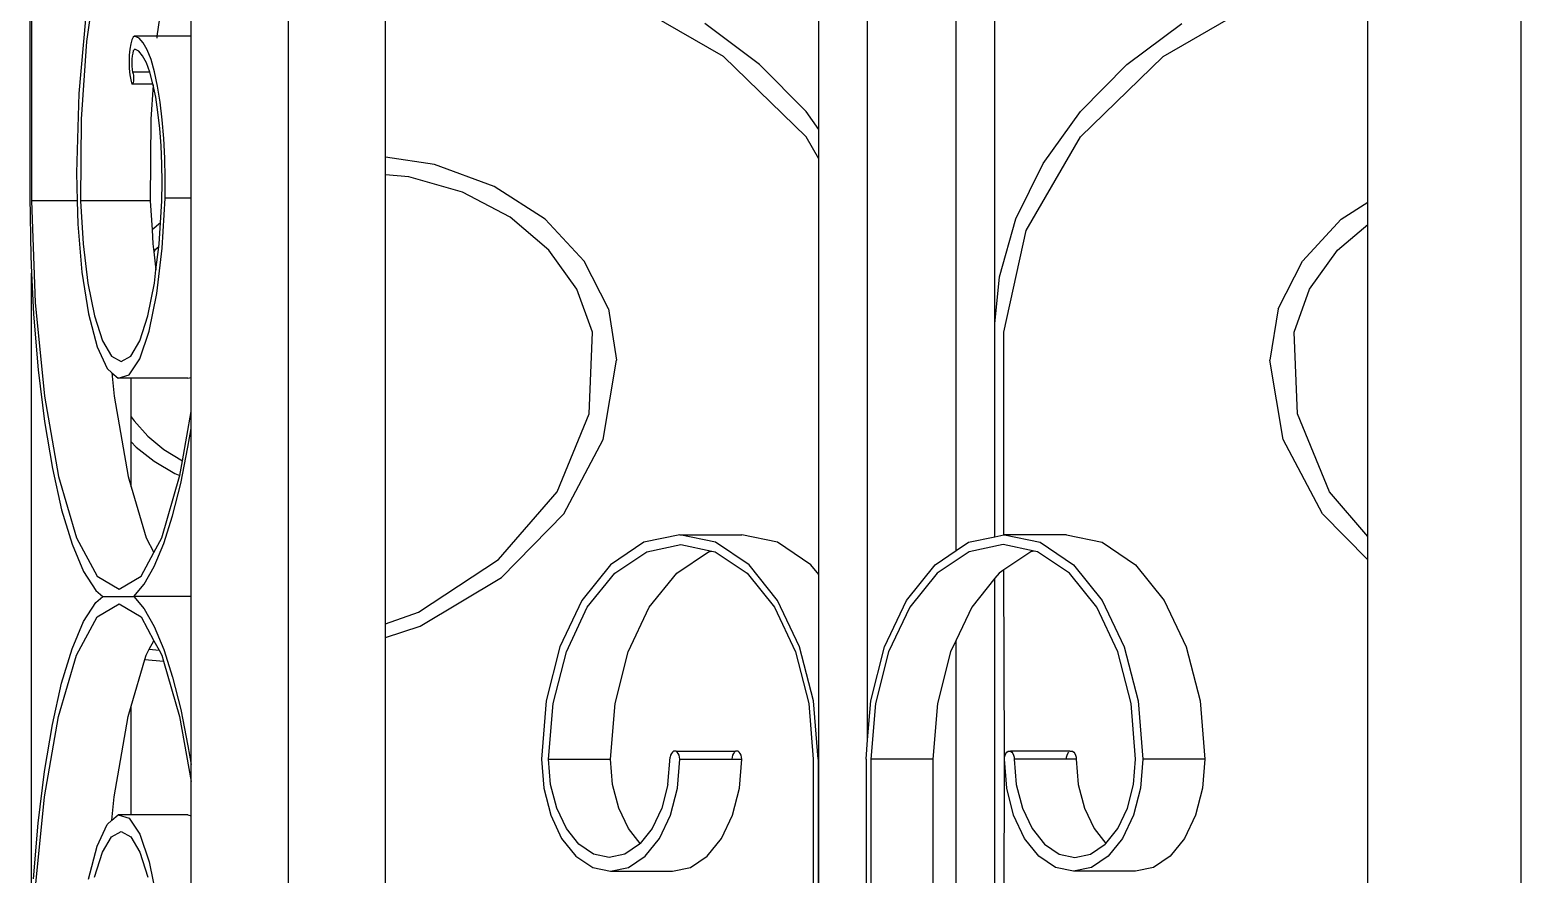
# Model space of a CAD drawing. Header units: millimetres. Extents: x 173236 to 801264, y -94969 to 615039.
# Drawn here: x 498805.3 to 498954, y -1692.9 to -1608.7 of the extents above; entities that cross this region are included whole.
import ezdxf

# ---------------------------------------------------------------- set-up
doc = ezdxf.new("R2010")
doc.units = ezdxf.units.MM
doc.header["$MEASUREMENT"] = 0
doc.layers.add('VOX-A-WALL-PATT', color=233, linetype='Continuous')

# ---------------------------------------------------------------- blocks, each defined once
blk = doc.blocks.new('STAIRCASE')
at = {"layer": 'VOX-A-WALL-PATT'}
for p, q in [((498831.08, -2166.99), (498831.08, -1397.19)), ((498888.8, -1679.53), (498888.8, -1463.33)), ((498897.63, -1660.68), (498897.63, -1471.46)), ((498953.96, -2292.21), (498953.96, -1519.04)), ((498805.28, -1556.24), (498805.28, -1625.4)), ((498805.45, -1556.24), (498805.45, -1625.81)), ((498901.5, -1638.05), (498901.5, -1560.85)), ((498883.94, -1618.67), (498883.94, -1580.23)), ((498840.75, -1621.45), (498840.75, -1600.38)), ((498938.68, -1625.92), (498938.68, -1602.21)), ((498811.92, -1603.13), (498810.94, -1609.9)), ((498818.8, -1603.62), (498817.96, -1609.39)), ((498821.35, -1609.39), (498821.35, -1603.33)), ((498874.43, -1611.42), (498863.87, -1605.31)), ((498918.27, -1611.42), (498928.82, -1605.31)), ((498810.82, -1607.7), (498810.16, -1615.09)), ((498878.03, -1612.21), (498872.56, -1608.1)), ((498914.66, -1612.21), (498920.13, -1608.1)), ((498810.94, -1609.9), (498810.39, -1617.66)), ((498815.35, -1610.14), (498815.26, -1610.67)), ((498815.46, -1609.73), (498815.35, -1610.14)), ((498815.59, -1609.48), (498815.46, -1609.73)), ((498815.73, -1609.39), (498815.59, -1609.48)), ((498816.17, -1609.57), (498815.73, -1609.39)), ((498817.96, -1609.39), (498815.73, -1609.39)), ((498816.59, -1610.03), (498816.17, -1609.57)), ((498816.99, -1610.75), (498816.59, -1610.03)), ((498817.96, -1609.39), (498817.93, -1609.57)), ((498821.35, -1609.39), (498817.96, -1609.39)), ((498821.35, -1625.54), (498821.35, -1609.39)), ((498815.2, -1611.28), (498815.18, -1611.94)), ((498815.26, -1610.67), (498815.2, -1611.28)), ((498815.46, -1611.66), (498815.45, -1612.01)), ((498815.49, -1611.34), (498815.46, -1611.66)), ((498815.54, -1611.06), (498815.49, -1611.34)), ((498815.6, -1610.85), (498815.54, -1611.06)), ((498815.68, -1610.73), (498815.6, -1610.85)), ((498815.75, -1610.69), (498815.68, -1610.73)), ((498816.15, -1610.89), (498815.75, -1610.69)), ((498816.53, -1611.35), (498816.15, -1610.89)), ((498816.9, -1612.05), (498816.53, -1611.35)), ((498817.37, -1611.72), (498816.99, -1610.75)), ((498882.67, -1619.41), (498874.43, -1611.42)), ((498910.02, -1619.41), (498918.27, -1611.42)), ((498815.18, -1611.94), (498815.2, -1612.6)), ((498815.2, -1612.6), (498815.26, -1613.22)), ((498815.45, -1612.01), (498815.46, -1612.36)), ((498815.46, -1612.36), (498815.48, -1612.69)), ((498815.48, -1612.69), (498815.53, -1612.98)), ((498815.53, -1612.98), (498815.56, -1613.04)), ((498817.24, -1612.98), (498815.53, -1612.98)), ((498815.56, -1613.04), (498815.59, -1613.14)), ((498815.59, -1613.14), (498815.61, -1613.27)), ((498817.24, -1612.98), (498816.9, -1612.05)), ((498817.56, -1614.12), (498817.24, -1612.98)), ((498817.72, -1612.93), (498817.37, -1611.72)), ((498818.02, -1614.35), (498817.72, -1612.93)), ((498882.67, -1616.9), (498878.03, -1612.21)), ((498910.02, -1616.9), (498914.66, -1612.21)), ((498815.26, -1613.22), (498815.35, -1613.74)), ((498815.35, -1613.74), (498815.46, -1614.15)), ((498815.49, -1614.17), (498815.46, -1614.15)), ((498815.53, -1614.15), (498815.49, -1614.17)), ((498815.56, -1614.09), (498815.53, -1614.15)), ((498817.56, -1614.15), (498815.53, -1614.15)), ((498817.57, -1614.17), (498815.53, -1614.15)), ((498815.59, -1614), (498815.56, -1614.09)), ((498815.61, -1613.87), (498815.59, -1614)), ((498815.61, -1613.27), (498815.62, -1613.42)), ((498815.62, -1613.73), (498815.61, -1613.87)), ((498815.62, -1613.42), (498815.63, -1613.57)), ((498815.63, -1613.57), (498815.62, -1613.73)), ((498817.58, -1614.26), (498817.35, -1617.66)), ((498817.56, -1614.15), (498817.56, -1614.12)), ((498817.57, -1614.17), (498817.56, -1614.15)), ((498817.58, -1614.26), (498817.57, -1614.17)), ((498817.83, -1615.46), (498817.58, -1614.26)), ((498818.28, -1615.96), (498818.02, -1614.35)), ((498810.16, -1615.09), (498809.93, -1623.02)), ((498818.06, -1616.96), (498817.83, -1615.46)), ((498818.49, -1617.71), (498818.28, -1615.96)), ((498818.24, -1618.59), (498818.06, -1616.96)), ((498883.94, -1618.67), (498882.67, -1616.9)), ((498906.3, -1622.07), (498910.02, -1616.9)), ((498810.39, -1617.66), (498810.34, -1625.81)), ((498817.35, -1617.66), (498817.29, -1625.81)), ((498818.37, -1620.33), (498818.24, -1618.59)), ((498818.65, -1619.59), (498818.49, -1617.71)), ((498883.94, -1621.61), (498883.94, -1618.67)), ((498818.45, -1622.14), (498818.37, -1620.33)), ((498818.74, -1621.54), (498818.65, -1619.59)), ((498883.94, -1621.61), (498882.67, -1619.41)), ((498904.62, -1628.77), (498910.02, -1619.41)), ((498818.78, -1623.54), (498818.74, -1621.54)), ((498845.63, -1622.17), (498840.75, -1621.45)), ((498840.75, -1623.19), (498840.75, -1621.45)), ((498883.94, -1663.07), (498883.94, -1621.61)), ((498903.59, -1627.61), (498906.3, -1622.07)), ((498809.93, -1623.02), (498810.01, -1625.81)), ((498818.47, -1623.98), (498818.45, -1622.14)), ((498818.76, -1625.54), (498818.78, -1623.54)), ((498843.07, -1623.41), (498840.75, -1623.19)), ((498840.75, -1667.97), (498840.75, -1623.19)), ((498848.42, -1624.95), (498843.07, -1623.41)), ((498851.59, -1624.36), (498845.63, -1622.17)), ((498818.44, -1625.81), (498818.47, -1623.98)), ((498853.17, -1627.43), (498848.42, -1624.95)), ((498856.66, -1627.63), (498851.59, -1624.36)), ((498805.28, -1625.4), (498805.38, -1631.31)), ((498805.45, -1625.81), (498805.83, -1635.93)), ((498810.01, -1625.81), (498805.45, -1625.81)), ((498810.01, -1625.81), (498810.07, -1628.13)), ((498817.29, -1625.81), (498810.34, -1625.81)), ((498810.34, -1625.81), (498810.6, -1630.1)), ((498817.29, -1625.81), (498817.47, -1628.69)), ((498818.3, -1627.99), (498818.44, -1625.81)), ((498818.48, -1630.53), (498818.76, -1625.54)), ((498821.35, -1625.54), (498818.76, -1625.54)), ((498821.35, -1643.4), (498821.35, -1625.54)), ((498936.03, -1627.63), (498938.68, -1625.92)), ((498938.68, -1628.15), (498938.68, -1625.92)), ((498818.3, -1627.99), (498817.47, -1628.69)), ((498818.18, -1630.1), (498818.3, -1627.99)), ((498857.04, -1630.71), (498853.17, -1627.43)), ((498860.53, -1631.8), (498856.66, -1627.63)), ((498901.94, -1633.39), (498903.59, -1627.61)), ((498932.16, -1631.8), (498936.03, -1627.63)), ((498810.07, -1628.13), (498810.48, -1632.91)), ((498817.47, -1628.69), (498817.55, -1630.1)), ((498902.4, -1638.9), (498904.62, -1628.77)), ((498935.65, -1630.71), (498938.68, -1628.15)), ((498938.68, -1659.26), (498938.68, -1628.15)), ((498810.6, -1630.1), (498811.07, -1634)), ((498817.55, -1630.1), (498817.64, -1630.87)), ((498817.76, -1630.71), (498817.64, -1630.87)), ((498817.64, -1630.87), (498817.86, -1632.69)), ((498818.14, -1630.39), (498817.76, -1630.71)), ((498817.86, -1632.69), (498818.14, -1630.39)), ((498817.95, -1635.04), (498818.48, -1630.53)), ((498818.14, -1630.39), (498818.18, -1630.1)), ((498859.83, -1634.6), (498857.04, -1630.71)), ((498932.87, -1634.6), (498935.65, -1630.71)), ((498805.38, -1631.31), (498805.46, -1633.02)), ((498862.96, -1636.58), (498860.53, -1631.8)), ((498929.73, -1636.58), (498932.16, -1631.8)), ((498805.46, -1697.49), (498805.46, -1633.02)), ((498805.46, -1633.02), (498805.65, -1637.1)), ((498810.48, -1632.91), (498811.13, -1637.07)), ((498817.7, -1634), (498817.86, -1632.69)), ((498901.5, -1638.05), (498901.94, -1633.39)), ((498811.07, -1634), (498811.72, -1637.27)), ((498817.05, -1637.27), (498817.7, -1634)), ((498817.19, -1638.8), (498817.95, -1635.04)), ((498861.37, -1638.9), (498859.83, -1634.6)), ((498931.32, -1638.9), (498932.87, -1634.6)), ((498805.83, -1635.93), (498806.74, -1645.29)), ((498862.96, -1636.58), (498863.78, -1641.68)), ((498929.73, -1636.58), (498928.91, -1641.68)), ((498805.65, -1637.1), (498806.11, -1642.64)), ((498811.13, -1637.07), (498811.99, -1640.35)), ((498811.72, -1637.27), (498812.53, -1639.75)), ((498816.25, -1639.75), (498817.05, -1637.27)), ((498901.5, -1659.29), (498901.5, -1638.05)), ((498812.53, -1639.75), (498813.43, -1641.3)), ((498815.34, -1641.3), (498816.25, -1639.75)), ((498816.25, -1641.56), (498817.19, -1638.8)), ((498861.04, -1647.05), (498861.37, -1638.9)), ((498902.4, -1659.09), (498902.4, -1638.9)), ((498931.65, -1647.05), (498931.32, -1638.9)), ((498811.99, -1640.35), (498813, -1642.53)), ((498813.43, -1641.3), (498814.39, -1641.82)), ((498814.39, -1641.82), (498815.34, -1641.3)), ((498806.11, -1642.64), (498806.74, -1647.81)), ((498813, -1642.53), (498813.46, -1642.94)), ((498815.2, -1643.16), (498816.25, -1641.56)), ((498862.45, -1649.61), (498863.78, -1641.68)), ((498930.24, -1649.61), (498928.91, -1641.68)), ((498813.46, -1642.94), (498813.69, -1645.29)), ((498813.46, -1642.94), (498814.09, -1643.49)), ((498814.09, -1643.49), (498815.2, -1643.16)), ((498815.39, -1643.49), (498814.09, -1643.49)), ((498821.04, -1643.49), (498815.39, -1643.49)), ((498815.39, -1647.33), (498815.39, -1643.49)), ((498821.04, -1643.49), (498821.35, -1643.4)), ((498821.35, -1646.82), (498821.35, -1643.4)), ((498806.74, -1645.29), (498808.13, -1653.29)), ((498813.69, -1645.29), (498815.09, -1653.29)), ((498815.39, -1647.33), (498815.67, -1647.75)), ((498815.39, -1649.84), (498815.39, -1647.33)), ((498820.49, -1651.73), (498821.35, -1646.82)), ((498821.35, -1648.5), (498821.35, -1646.82)), ((498857.84, -1654.81), (498861.04, -1647.05)), ((498934.85, -1654.81), (498931.65, -1647.05)), ((498806.74, -1647.81), (498807.53, -1652.5)), ((498815.67, -1647.75), (498817.03, -1649.25)), ((498821.05, -1650.37), (498821.35, -1648.5)), ((498821.35, -1665.26), (498821.35, -1648.5)), ((498815.39, -1649.84), (498815.88, -1650.35)), ((498815.39, -1654.33), (498815.39, -1649.84)), ((498817.03, -1649.25), (498818.65, -1650.58)), ((498858.53, -1657), (498862.45, -1649.61)), ((498934.16, -1657), (498930.24, -1649.61)), ((498815.88, -1650.35), (498817.69, -1651.77)), ((498817.69, -1651.77), (498819.74, -1652.98)), ((498818.65, -1650.58), (498820.49, -1651.73)), ((498820.23, -1653.2), (498820.49, -1651.73)), ((498820.33, -1654), (498821.05, -1650.37)), ((498807.53, -1652.5), (498808.45, -1656.61)), ((498808.13, -1653.29), (498809.92, -1659.4)), ((498815.09, -1653.29), (498815.39, -1654.33)), ((498818.44, -1659.4), (498820.22, -1653.29)), ((498819.74, -1652.98), (498820.23, -1653.2)), ((498820.22, -1653.29), (498820.23, -1653.2)), ((498815.39, -1654.33), (498816.87, -1659.4)), ((498819.52, -1657.22), (498820.33, -1654)), ((498852.02, -1661.57), (498857.84, -1654.81)), ((498938.68, -1659.26), (498934.85, -1654.81)), ((498808.45, -1656.61), (498809.49, -1660.05)), ((498818.63, -1659.98), (498819.52, -1657.22)), ((498852.31, -1663.35), (498858.53, -1657)), ((498938.68, -1661.61), (498934.16, -1657)), ((498870.08, -1659.09), (498866.51, -1659.85)), ((498870.08, -1659.09), (498876.26, -1659.09)), ((498873.65, -1659.85), (498870.08, -1659.09)), ((498879.83, -1659.85), (498876.26, -1659.09)), ((498901.5, -1659.29), (498902.4, -1659.09)), ((498902.4, -1659.09), (498902.44, -1659.09)), ((498902.44, -1659.09), (498906.01, -1659.85)), ((498908.62, -1659.09), (498902.44, -1659.09)), ((498908.62, -1659.09), (498912.19, -1659.85)), ((498809.49, -1660.05), (498810.63, -1662.75)), ((498809.92, -1659.4), (498811.98, -1663.23)), ((498816.87, -1659.4), (498817.65, -1660.86)), ((498817.65, -1660.86), (498818.44, -1659.4)), ((498817.69, -1662.27), (498818.63, -1659.98)), ((498866.51, -1659.85), (498863.18, -1662.08)), ((498866.78, -1660.79), (498870.19, -1660.07)), ((498870.19, -1660.07), (498873.28, -1660.73)), ((498872.95, -1660.79), (498873.28, -1660.73)), ((498873.28, -1660.73), (498873.6, -1660.79)), ((498876.98, -1662.08), (498873.65, -1659.85)), ((498883.16, -1662.08), (498879.83, -1659.85)), ((498895.54, -1662.08), (498897.63, -1660.68)), ((498897.63, -1660.68), (498898.87, -1659.85)), ((498898.87, -1659.85), (498901.5, -1659.29)), ((498902.33, -1660.07), (498898.92, -1660.79)), ((498905.42, -1660.73), (498902.33, -1660.07)), ((498905.42, -1660.73), (498905.09, -1660.79)), ((498905.74, -1660.79), (498905.42, -1660.73)), ((498906.01, -1659.85), (498909.34, -1662.08)), ((498912.19, -1659.85), (498915.52, -1662.08)), ((498938.68, -1661.61), (498938.68, -1659.26)), ((498816.38, -1663.23), (498817.65, -1660.86)), ((498844.04, -1666.82), (498852.02, -1661.57)), ((498863.18, -1662.08), (498860.32, -1665.64)), ((498863.59, -1662.93), (498866.78, -1660.79)), ((498869.77, -1662.93), (498872.95, -1660.79)), ((498873.6, -1660.79), (498876.79, -1662.93)), ((498879.83, -1665.64), (498876.98, -1662.08)), ((498883.94, -1663.07), (498883.16, -1662.08)), ((498892.69, -1665.64), (498895.54, -1662.08)), ((498898.92, -1660.79), (498895.73, -1662.93)), ((498905.09, -1660.79), (498902.4, -1662.6)), ((498908.93, -1662.93), (498905.74, -1660.79)), ((498909.34, -1662.08), (498912.2, -1665.64)), ((498915.52, -1662.08), (498918.37, -1665.64)), ((498938.68, -1698.29), (498938.68, -1661.61)), ((498810.63, -1662.75), (498811.85, -1664.66)), ((498811.98, -1663.23), (498814.18, -1664.53)), ((498814.18, -1664.53), (498816.38, -1663.23)), ((498816.69, -1664.03), (498817.69, -1662.27)), ((498844.19, -1668.22), (498852.31, -1663.35)), ((498860.86, -1666.33), (498863.59, -1662.93)), ((498867.04, -1666.33), (498869.77, -1662.93)), ((498876.79, -1662.93), (498879.52, -1666.33)), ((498883.94, -1681.46), (498883.94, -1663.07)), ((498895.73, -1662.93), (498893, -1666.33)), ((498901.5, -1663.44), (498899.18, -1666.33)), ((498901.91, -1662.93), (498901.5, -1663.44)), ((498901.5, -1709.17), (498901.5, -1663.44)), ((498902.4, -1662.6), (498901.91, -1662.93)), ((498902.46, -1681.26), (498902.4, -1662.6)), ((498911.66, -1666.33), (498908.93, -1662.93)), ((498811.85, -1664.66), (498812.56, -1665.26)), ((498815.66, -1665.26), (498816.69, -1664.03)), ((498810.63, -1667.76), (498811.85, -1665.86)), ((498811.85, -1665.86), (498812.56, -1665.26)), ((498811.98, -1667.28), (498814.18, -1665.98)), ((498812.56, -1665.26), (498815.66, -1665.26)), ((498814.18, -1665.98), (498816.38, -1667.28)), ((498815.66, -1665.26), (498816.69, -1666.48)), ((498821.35, -1665.26), (498815.66, -1665.26)), ((498816.69, -1666.48), (498817.69, -1668.25)), ((498821.35, -1682.01), (498821.35, -1665.26)), ((498860.32, -1665.64), (498858.13, -1670.27)), ((498858.77, -1670.76), (498860.86, -1666.33)), ((498864.94, -1670.76), (498867.04, -1666.33)), ((498879.52, -1666.33), (498881.62, -1670.76)), ((498882.03, -1670.27), (498879.83, -1665.64)), ((498890.49, -1670.27), (498892.69, -1665.64)), ((498893, -1666.33), (498890.9, -1670.76)), ((498899.18, -1666.33), (498897.63, -1669.61)), ((498913.75, -1670.76), (498911.66, -1666.33)), ((498912.2, -1665.64), (498914.39, -1670.27)), ((498918.37, -1665.64), (498920.57, -1670.27)), ((498809.49, -1670.46), (498810.63, -1667.76)), ((498809.92, -1671.11), (498811.98, -1667.28)), ((498816.38, -1667.28), (498817.65, -1669.66)), ((498840.75, -1667.97), (498844.04, -1666.82)), ((498840.75, -1669.33), (498840.75, -1667.97)), ((498817.19, -1670.51), (498817.65, -1669.66)), ((498817.65, -1669.66), (498818.17, -1670.61)), ((498817.69, -1668.25), (498818.63, -1670.53)), ((498840.75, -1669.33), (498844.19, -1668.22)), ((498840.75, -1699.07), (498840.75, -1669.33)), ((498897.63, -1669.61), (498897.08, -1670.76)), ((498897.63, -1765.64), (498897.63, -1669.61)), ((498808.13, -1677.22), (498809.92, -1671.11)), ((498808.45, -1673.9), (498809.49, -1670.46)), ((498816.75, -1671.52), (498816.87, -1671.11)), ((498816.87, -1671.11), (498817.19, -1670.51)), ((498817.19, -1670.51), (498818.17, -1670.61)), ((498818.17, -1670.61), (498818.44, -1671.11)), ((498818.44, -1671.11), (498818.61, -1671.71)), ((498818.63, -1670.53), (498819.52, -1673.29)), ((498858.13, -1670.27), (498856.75, -1675.67)), ((498857.45, -1675.92), (498858.77, -1670.76)), ((498863.63, -1675.92), (498864.94, -1670.76)), ((498881.62, -1670.76), (498882.93, -1675.92)), ((498883.4, -1675.67), (498882.03, -1670.27)), ((498889.12, -1675.67), (498890.49, -1670.27)), ((498890.9, -1670.76), (498889.59, -1675.92)), ((498897.08, -1670.76), (498895.77, -1675.92)), ((498915.07, -1675.92), (498913.75, -1670.76)), ((498914.39, -1670.27), (498915.77, -1675.67)), ((498920.57, -1670.27), (498921.95, -1675.67)), ((498815.39, -1676.18), (498816.75, -1671.52)), ((498816.75, -1671.52), (498818.61, -1671.71)), ((498818.61, -1671.71), (498820.22, -1677.22)), ((498807.53, -1678.01), (498808.45, -1673.9)), ((498819.52, -1673.29), (498820.33, -1676.51)), ((498815.09, -1677.22), (498815.39, -1676.18)), ((498815.39, -1687.02), (498815.39, -1676.18)), ((498820.33, -1676.51), (498821.05, -1680.14)), ((498856.75, -1675.67), (498856.28, -1681.46)), ((498857, -1681.46), (498857.45, -1675.92)), ((498863.18, -1681.46), (498863.63, -1675.92)), ((498882.93, -1675.92), (498883.38, -1681.46)), ((498883.87, -1681.46), (498883.4, -1675.67)), ((498888.8, -1679.53), (498889.12, -1675.67)), ((498889.59, -1675.92), (498889.14, -1681.46)), ((498895.77, -1675.92), (498895.32, -1681.46)), ((498915.52, -1681.46), (498915.07, -1675.92)), ((498915.77, -1675.67), (498916.24, -1681.46)), ((498921.95, -1675.67), (498922.42, -1681.46)), ((498806.74, -1685.22), (498808.13, -1677.22)), ((498806.74, -1682.7), (498807.53, -1678.01)), ((498813.69, -1685.22), (498815.09, -1677.22)), ((498820.22, -1677.22), (498821.35, -1683.7)), ((498888.65, -1681.46), (498888.8, -1679.53)), ((498821.05, -1680.14), (498821.35, -1682.01)), ((498856.28, -1681.46), (498856.52, -1684.36)), ((498857, -1681.46), (498863.18, -1681.46)), ((498857.2, -1684), (498857, -1681.46)), ((498863.38, -1684), (498863.18, -1681.46)), ((498868.89, -1684), (498869.11, -1681.26)), ((498869.16, -1681.06), (498869.11, -1681.26)), ((498869.24, -1680.9), (498869.16, -1681.06)), ((498869.34, -1680.77), (498869.24, -1680.9)), ((498869.46, -1680.69), (498869.34, -1680.77)), ((498869.59, -1680.66), (498869.46, -1680.69)), ((498869.71, -1680.69), (498869.59, -1680.66)), ((498869.83, -1680.77), (498869.71, -1680.69)), ((498869.71, -1680.69), (498875.64, -1680.69)), ((498869.93, -1680.9), (498869.83, -1680.77)), ((498869.84, -1684.36), (498870.08, -1681.46)), ((498870.01, -1681.06), (498869.93, -1680.9)), ((498870.06, -1681.26), (498870.01, -1681.06)), ((498870.08, -1681.46), (498870.06, -1681.26)), ((498870.08, -1681.46), (498875.27, -1681.46)), ((498875.29, -1681.26), (498875.27, -1681.46)), ((498875.27, -1681.46), (498876.26, -1681.46)), ((498875.34, -1681.06), (498875.29, -1681.26)), ((498875.42, -1680.9), (498875.34, -1681.06)), ((498875.52, -1680.77), (498875.42, -1680.9)), ((498875.77, -1680.66), (498875.64, -1680.69)), ((498875.89, -1680.69), (498875.77, -1680.66)), ((498876.01, -1680.77), (498875.89, -1680.69)), ((498876.11, -1680.9), (498876.01, -1680.77)), ((498876.02, -1684.36), (498876.26, -1681.46)), ((498876.19, -1681.06), (498876.11, -1680.9)), ((498876.24, -1681.26), (498876.19, -1681.06)), ((498876.26, -1681.46), (498876.24, -1681.26)), ((498883.38, -1681.46), (498883.38, -1722.46)), ((498883.87, -1681.46), (498883.87, -1750.62)), ((498883.87, -1681.46), (498883.94, -1681.46)), ((498883.94, -1750.62), (498883.94, -1681.46)), ((498888.65, -1681.46), (498888.65, -1750.62)), ((498889.14, -1681.46), (498889.14, -1751.03)), ((498895.32, -1681.46), (498889.14, -1681.46)), ((498895.32, -1681.46), (498895.32, -1751.03)), ((498902.4, -1708.47), (498902.44, -1681.46)), ((498902.44, -1681.46), (498902.46, -1681.26)), ((498902.68, -1684.36), (498902.44, -1681.46)), ((498902.46, -1681.26), (498902.51, -1681.06)), ((498902.51, -1681.06), (498902.58, -1680.9)), ((498902.58, -1680.9), (498902.69, -1680.77)), ((498902.69, -1680.77), (498902.81, -1680.69)), ((498902.81, -1680.69), (498902.93, -1680.66)), ((498902.93, -1680.66), (498903.06, -1680.69)), ((498903.06, -1680.69), (498903.18, -1680.77)), ((498908.98, -1680.69), (498903.06, -1680.69)), ((498903.18, -1680.77), (498903.28, -1680.9)), ((498903.28, -1680.9), (498903.36, -1681.06)), ((498903.36, -1681.06), (498903.41, -1681.26)), ((498903.41, -1681.26), (498903.43, -1681.46)), ((498903.43, -1681.46), (498903.63, -1684)), ((498908.62, -1681.46), (498903.43, -1681.46)), ((498908.62, -1681.46), (498908.64, -1681.26)), ((498909.6, -1681.46), (498908.62, -1681.46)), ((498908.64, -1681.26), (498908.69, -1681.06)), ((498908.69, -1681.06), (498908.76, -1680.9)), ((498908.76, -1680.9), (498908.87, -1680.77)), ((498908.98, -1680.69), (498909.11, -1680.66)), ((498909.11, -1680.66), (498909.24, -1680.69)), ((498909.24, -1680.69), (498909.36, -1680.77)), ((498909.36, -1680.77), (498909.46, -1680.9)), ((498909.46, -1680.9), (498909.54, -1681.06)), ((498909.54, -1681.06), (498909.59, -1681.26)), ((498909.59, -1681.26), (498909.6, -1681.46)), ((498909.6, -1681.46), (498909.81, -1684)), ((498915.32, -1684), (498915.52, -1681.46)), ((498916.24, -1681.46), (498916, -1684.36)), ((498922.42, -1681.46), (498916.24, -1681.46)), ((498922.42, -1681.46), (498922.18, -1684.36)), ((498806.11, -1687.87), (498806.74, -1682.7)), ((498821.35, -1683.7), (498821.35, -1682.01)), ((498821.35, -1687.11), (498821.35, -1683.7)), ((498856.52, -1684.36), (498857.21, -1687.06)), ((498857.81, -1686.37), (498857.2, -1684)), ((498863.99, -1686.37), (498863.38, -1684)), ((498868.89, -1684), (498868.28, -1686.37)), ((498869.15, -1687.06), (498869.84, -1684.36)), ((498875.33, -1687.06), (498876.02, -1684.36)), ((498903.36, -1687.06), (498902.68, -1684.36)), ((498903.63, -1684), (498904.24, -1686.37)), ((498909.81, -1684), (498910.41, -1686.37)), ((498914.71, -1686.37), (498915.32, -1684)), ((498916, -1684.36), (498915.31, -1687.06)), ((498922.18, -1684.36), (498921.49, -1687.06)), ((498805.83, -1694.58), (498806.74, -1685.22)), ((498813.46, -1687.57), (498813.69, -1685.22)), ((498813.46, -1687.57), (498814.09, -1687.02)), ((498814.09, -1687.02), (498815.2, -1687.35)), ((498815.39, -1687.02), (498814.09, -1687.02)), ((498815.2, -1687.35), (498816.25, -1688.95)), ((498821.04, -1687.02), (498815.39, -1687.02)), ((498821.04, -1687.02), (498821.35, -1687.11)), ((498821.35, -1704.97), (498821.35, -1687.11)), ((498857.21, -1687.06), (498858.3, -1689.37)), ((498858.77, -1688.4), (498857.81, -1686.37)), ((498864.95, -1688.4), (498863.99, -1686.37)), ((498868.28, -1686.37), (498867.32, -1688.4)), ((498868.06, -1689.37), (498869.15, -1687.06)), ((498874.24, -1689.37), (498875.33, -1687.06)), ((498904.46, -1689.37), (498903.36, -1687.06)), ((498904.24, -1686.37), (498905.2, -1688.4)), ((498910.41, -1686.37), (498911.38, -1688.4)), ((498913.75, -1688.4), (498914.71, -1686.37)), ((498915.31, -1687.06), (498914.22, -1689.37)), ((498921.49, -1687.06), (498920.4, -1689.37)), ((498805.65, -1693.41), (498806.11, -1687.87)), ((498811.99, -1690.16), (498813, -1687.98)), ((498813, -1687.98), (498813.46, -1687.57)), ((498813.43, -1689.21), (498814.39, -1688.69)), ((498814.39, -1688.69), (498815.34, -1689.21)), ((498816.25, -1688.95), (498817.19, -1691.71)), ((498860.02, -1689.96), (498858.77, -1688.4)), ((498866.14, -1689.88), (498864.95, -1688.4)), ((498867.32, -1688.4), (498866.14, -1689.88)), ((498905.2, -1688.4), (498906.45, -1689.96)), ((498911.38, -1688.4), (498912.56, -1689.88)), ((498912.56, -1689.88), (498913.75, -1688.4)), ((498811.13, -1693.44), (498811.99, -1690.16)), ((498812.53, -1690.76), (498813.43, -1689.21)), ((498815.34, -1689.21), (498816.25, -1690.76)), ((498858.3, -1689.37), (498859.73, -1691.15)), ((498861.48, -1690.94), (498860.02, -1689.96)), ((498866.07, -1689.96), (498864.61, -1690.94)), ((498866.14, -1689.88), (498866.07, -1689.96)), ((498866.63, -1691.15), (498868.06, -1689.37)), ((498872.81, -1691.15), (498874.24, -1689.37)), ((498905.89, -1691.15), (498904.46, -1689.37)), ((498906.45, -1689.96), (498907.91, -1690.94)), ((498911.04, -1690.94), (498912.5, -1689.96)), ((498912.5, -1689.96), (498912.56, -1689.88)), ((498914.22, -1689.37), (498912.79, -1691.15)), ((498920.4, -1689.37), (498918.97, -1691.15)), ((498811.72, -1693.24), (498812.53, -1690.76)), ((498816.25, -1690.76), (498817.05, -1693.24)), ((498817.19, -1691.71), (498817.95, -1695.47)), ((498859.73, -1691.15), (498861.4, -1692.27)), ((498863.05, -1691.27), (498861.48, -1690.94)), ((498864.61, -1690.94), (498863.05, -1691.27)), ((498864.97, -1692.27), (498866.63, -1691.15)), ((498871.15, -1692.27), (498872.81, -1691.15)), ((498907.55, -1692.27), (498905.89, -1691.15)), ((498907.91, -1690.94), (498909.47, -1691.27)), ((498909.47, -1691.27), (498911.04, -1690.94)), ((498912.79, -1691.15), (498911.12, -1692.27)), ((498918.97, -1691.15), (498917.3, -1692.27)), ((498861.4, -1692.27), (498863.18, -1692.65)), ((498863.18, -1692.65), (498864.97, -1692.27)), ((498863.18, -1692.65), (498869.36, -1692.65)), ((498869.36, -1692.65), (498871.15, -1692.27)), ((498909.34, -1692.65), (498907.55, -1692.27)), ((498911.12, -1692.27), (498909.34, -1692.65)), ((498915.52, -1692.65), (498909.34, -1692.65)), ((498917.3, -1692.27), (498915.52, -1692.65))]:
    blk.add_line(p, q, dxfattribs=at)

msp = doc.modelspace()

# ---------------------------------------------------------------- block references
msp.add_blockref('STAIRCASE', (0, 0))

doc.saveas('drawing.dxf')
